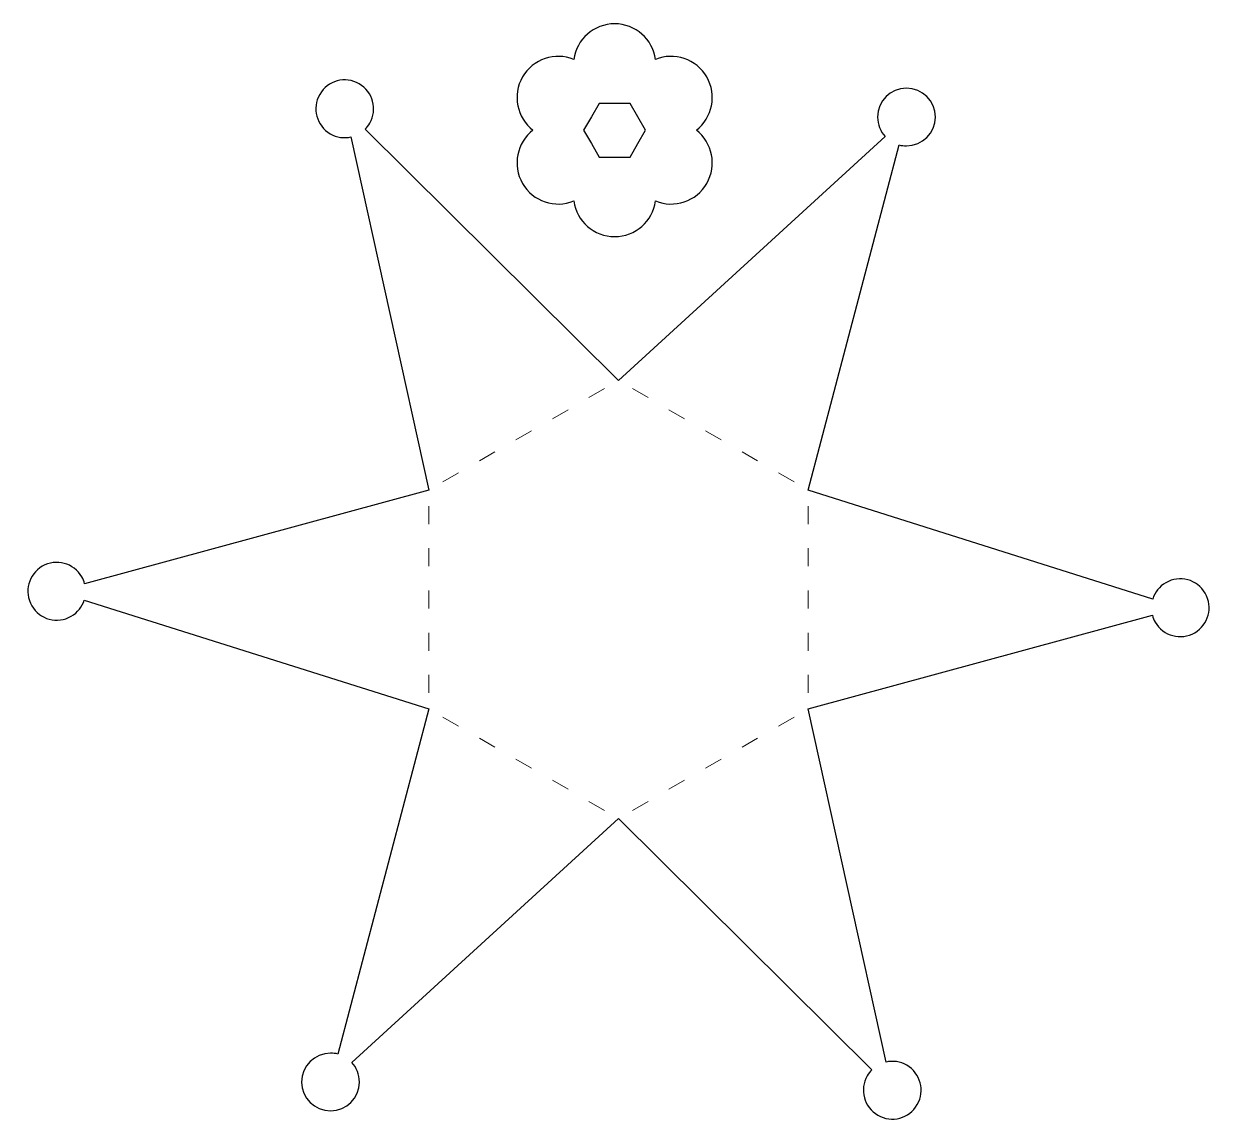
# Model space of a CAD drawing. Header units: millimetres. Extents: x -99 to 100, y -134 to 51.
import ezdxf

# ---------------------------------------------------------------- set-up
doc = ezdxf.new("R2010")
doc.units = ezdxf.units.MM
doc.header["$MEASUREMENT"] = 0
doc.layers.add('Layer 1', color=7, linetype='Continuous')

msp = doc.modelspace()

# ---------------------------------------------------------------- linework, layer by layer
at = {"layer": 'Layer 1', "color": 164}
for points, knots in [([(-15.3698, 41.919), (-13.6209, 44.9492), (-9.9226, 46.155), (-6.7707, 44.8686), (-6.7707, 44.8686), (-6.3091, 48.2413), (-3.4163, 50.8409), (0.0828, 50.8409), (0.0828, 50.8409), (3.5821, 50.8409), (6.475, 48.2412), (6.9364, 44.8685), (6.9364, 44.8685), (10.0881, 46.1552), (13.7859, 44.9499), (15.5354, 41.9194), (15.5354, 41.9194), (17.2853, 38.8889), (16.4803, 35.0836), (13.79, 32.9975), (13.79, 32.9975), (16.4803, 30.9115), (17.2853, 27.1065), (15.5357, 24.0761), (15.5357, 24.0761), (13.7862, 21.0456), (10.0881, 19.8399), (6.9364, 21.1264), (6.9364, 21.1264), (6.4747, 17.7538), (3.5822, 15.1542), (0.0831, 15.1545), (0.0831, 15.1545), (-3.416, 15.1539), (-6.3091, 17.7539), (-6.771, 21.1266), (-6.771, 21.1266), (-9.9225, 19.8399), (-13.6206, 21.0453), (-15.3696, 24.0759), (-15.3696, 24.0759), (-17.1196, 27.1057), (-16.3147, 30.9113), (-13.6247, 32.9977), (-13.6247, 32.9977), (-16.3148, 35.0838), (-17.1197, 38.889), (-15.3698, 41.919)], [0, 0, 0, 0, 0.08333333, 0.08333333, 0.08333333, 0.08333333, 0.16666667, 0.16666667, 0.16666667, 0.16666667, 0.25, 0.25, 0.25, 0.25, 0.33333333, 0.33333333, 0.33333333, 0.33333333, 0.41666667, 0.41666667, 0.41666667, 0.41666667, 0.5, 0.5, 0.5, 0.5, 0.58333333, 0.58333333, 0.58333333, 0.58333333, 0.66666667, 0.66666667, 0.66666667, 0.66666667, 0.75, 0.75, 0.75, 0.75, 0.83333333, 0.83333333, 0.83333333, 0.83333333, 0.91666667, 0.91666667, 0.91666667, 0.91666667, 1, 1, 1, 1]), ([(0.7273, -8.9832), (0.7273, -8.9832), (45.4569, 31.9411), (45.4569, 31.9411), (45.4569, 31.9411), (44.668, 32.8029), (44.1866, 33.9509), (44.1866, 35.2111), (44.1866, 35.2111), (44.1866, 37.8861), (46.356, 40.0555), (49.031, 40.0555), (49.031, 40.0555), (51.706, 40.0555), (53.8753, 37.8861), (53.8753, 35.2111), (53.8753, 35.2111), (53.8753, 32.5361), (51.706, 30.3668), (49.031, 30.3668), (49.031, 30.3668), (48.6038, 30.3668), (48.1894, 30.4222), (47.7948, 30.526), (47.7948, 30.526), (47.7948, 30.526), (32.5253, -27.3418), (32.5253, -27.3418), (32.5253, -27.3418), (32.5253, -27.3418), (90.3318, -45.6166), (90.3318, -45.6166), (90.3318, -45.6166), (90.6837, -44.5024), (91.4371, -43.5115), (92.5285, -42.8814), (92.5285, -42.8814), (94.8452, -41.5436), (97.8083, -42.3382), (99.1459, -44.6547), (99.1459, -44.6547), (100.4832, -46.9716), (99.6894, -49.9344), (97.3728, -51.2719), (97.3728, -51.2719), (95.056, -52.6096), (92.0929, -51.8154), (90.7554, -49.4989), (90.7554, -49.4989), (90.5418, -49.1289), (90.3826, -48.7423), (90.2753, -48.3487), (90.2753, -48.3487), (90.2753, -48.3487), (32.5253, -64.059), (32.5253, -64.059), (32.5253, -64.059), (32.5253, -64.059), (45.6021, -123.2582), (45.6021, -123.2582), (45.6021, -123.2582), (46.7429, -123.006), (47.978, -123.1631), (49.0696, -123.7931), (49.0696, -123.7931), (51.3863, -125.1304), (52.1793, -128.0938), (50.8421, -130.4107), (50.8421, -130.4107), (49.5045, -132.7271), (46.5414, -133.5212), (44.2251, -132.1836), (44.2251, -132.1836), (41.9082, -130.8463), (41.1143, -127.8831), (42.4519, -125.566), (42.4519, -125.566), (42.6654, -125.1961), (42.9205, -124.865), (43.2077, -124.5751), (43.2077, -124.5751), (43.2077, -124.5751), (0.7273, -82.4175), (0.7273, -82.4175), (0.7273, -82.4175), (0.7273, -82.4175), (-44.0024, -123.342), (-44.0024, -123.342), (-44.0024, -123.342), (-43.2134, -124.2038), (-42.732, -125.352), (-42.7318, -126.6125), (-42.7318, -126.6125), (-42.7318, -129.2874), (-44.9016, -131.4559), (-47.5765, -131.4562), (-47.5765, -131.4562), (-50.2516, -131.4559), (-52.4213, -129.2873), (-52.4204, -126.6126), (-52.4204, -126.6126), (-52.4207, -123.9371), (-50.2515, -121.7678), (-47.5758, -121.7679), (-47.5758, -121.7679), (-47.1488, -121.7678), (-46.7346, -121.8231), (-46.3401, -121.9269), (-46.3401, -121.9269), (-46.3401, -121.9269), (-31.0706, -64.059), (-31.0706, -64.059), (-31.0706, -64.059), (-31.0706, -64.059), (-88.8772, -45.7841), (-88.8772, -45.7841), (-88.8772, -45.7841), (-89.2291, -46.8982), (-89.9826, -47.8894), (-91.0742, -48.5197), (-91.0742, -48.5197), (-93.3906, -49.8572), (-96.3537, -49.0623), (-97.6913, -46.7461), (-97.6913, -46.7461), (-99.0287, -44.429), (-98.2352, -41.4658), (-95.9187, -40.1293), (-95.9187, -40.1293), (-93.6015, -38.7912), (-90.6383, -39.5857), (-89.3006, -41.9023), (-89.3006, -41.9023), (-89.087, -42.2722), (-88.9277, -42.6584), (-88.8204, -43.052), (-88.8204, -43.052), (-88.8204, -43.052), (-31.0706, -27.3418), (-31.0706, -27.3418), (-31.0706, -27.3418), (-31.0706, -27.3418), (-44.1474, 31.8577), (-44.1474, 31.8577), (-44.1474, 31.8577), (-45.2882, 31.6054), (-46.5233, 31.7624), (-47.6149, 32.3927), (-47.6149, 32.3927), (-49.9315, 33.7295), (-50.725, 36.6932), (-49.3876, 39.0095), (-49.3876, 39.0095), (-48.0495, 41.3265), (-45.0864, 42.1213), (-42.7712, 40.7827), (-42.7712, 40.7827), (-40.4534, 39.4456), (-39.6603, 36.4818), (-40.9973, 34.1651), (-40.9973, 34.1651), (-41.2109, 33.7953), (-41.4658, 33.4642), (-41.7531, 33.1745), (-41.7531, 33.1745), (-41.7531, 33.1745), (0.7273, -8.9832), (0.7273, -8.9832)], [0, 0, 0, 0, 0.02380952, 0.02380952, 0.02380952, 0.02380952, 0.04761905, 0.04761905, 0.04761905, 0.04761905, 0.07142857, 0.07142857, 0.07142857, 0.07142857, 0.0952381, 0.0952381, 0.0952381, 0.0952381, 0.11904762, 0.11904762, 0.11904762, 0.11904762, 0.14285714, 0.14285714, 0.14285714, 0.14285714, 0.16666667, 0.16666667, 0.16666667, 0.16666667, 0.19047619, 0.19047619, 0.19047619, 0.19047619, 0.21428571, 0.21428571, 0.21428571, 0.21428571, 0.23809524, 0.23809524, 0.23809524, 0.23809524, 0.26190476, 0.26190476, 0.26190476, 0.26190476, 0.28571429, 0.28571429, 0.28571429, 0.28571429, 0.30952381, 0.30952381, 0.30952381, 0.30952381, 0.33333333, 0.33333333, 0.33333333, 0.33333333, 0.35714286, 0.35714286, 0.35714286, 0.35714286, 0.38095238, 0.38095238, 0.38095238, 0.38095238, 0.4047619, 0.4047619, 0.4047619, 0.4047619, 0.42857143, 0.42857143, 0.42857143, 0.42857143, 0.45238095, 0.45238095, 0.45238095, 0.45238095, 0.47619048, 0.47619048, 0.47619048, 0.47619048, 0.5, 0.5, 0.5, 0.5, 0.52380952, 0.52380952, 0.52380952, 0.52380952, 0.54761905, 0.54761905, 0.54761905, 0.54761905, 0.57142857, 0.57142857, 0.57142857, 0.57142857, 0.5952381, 0.5952381, 0.5952381, 0.5952381, 0.61904762, 0.61904762, 0.61904762, 0.61904762, 0.64285714, 0.64285714, 0.64285714, 0.64285714, 0.66666667, 0.66666667, 0.66666667, 0.66666667, 0.69047619, 0.69047619, 0.69047619, 0.69047619, 0.71428571, 0.71428571, 0.71428571, 0.71428571, 0.73809524, 0.73809524, 0.73809524, 0.73809524, 0.76190476, 0.76190476, 0.76190476, 0.76190476, 0.78571429, 0.78571429, 0.78571429, 0.78571429, 0.80952381, 0.80952381, 0.80952381, 0.80952381, 0.83333333, 0.83333333, 0.83333333, 0.83333333, 0.85714286, 0.85714286, 0.85714286, 0.85714286, 0.88095238, 0.88095238, 0.88095238, 0.88095238, 0.9047619, 0.9047619, 0.9047619, 0.9047619, 0.92857143, 0.92857143, 0.92857143, 0.92857143, 0.95238095, 0.95238095, 0.95238095, 0.95238095, 0.97619048, 0.97619048, 0.97619048, 0.97619048, 1, 1, 1, 1])]:
    msp.add_open_spline(points, degree=3, knots=knots, dxfattribs=at)
at = {"layer": 'Layer 1', "color": 7}
msp.add_open_spline([(5.2819, 32.9977), (5.2819, 32.9977), (3.9821, 30.7464), (3.9821, 30.7464), (3.9821, 30.7464), (3.9821, 30.7464), (2.6823, 28.4952), (2.6823, 28.4952), (2.6823, 28.4952), (2.6823, 28.4952), (0.0828, 28.4952), (0.0828, 28.4952), (0.0828, 28.4952), (0.0828, 28.4952), (-2.5167, 28.4952), (-2.5167, 28.4952), (-2.5167, 28.4952), (-2.5167, 28.4952), (-3.8165, 30.7464), (-3.8165, 30.7464), (-3.8165, 30.7464), (-3.8165, 30.7464), (-5.1162, 32.9977), (-5.1162, 32.9977), (-5.1162, 32.9977), (-5.1162, 32.9977), (-3.8165, 35.249), (-3.8165, 35.249), (-3.8165, 35.249), (-3.8165, 35.249), (-2.5167, 37.5002), (-2.5167, 37.5002), (-2.5167, 37.5002), (-2.5167, 37.5002), (0.0828, 37.5002), (0.0828, 37.5002), (0.0828, 37.5002), (0.0828, 37.5002), (2.6823, 37.5002), (2.6823, 37.5002), (2.6823, 37.5002), (2.6823, 37.5002), (3.9821, 35.249), (3.9821, 35.249), (3.9821, 35.249), (3.9821, 35.249), (5.2819, 32.9977), (5.2819, 32.9977)], degree=3, knots=[0, 0, 0, 0, 0.08333333, 0.08333333, 0.08333333, 0.08333333, 0.16666667, 0.16666667, 0.16666667, 0.16666667, 0.25, 0.25, 0.25, 0.25, 0.33333333, 0.33333333, 0.33333333, 0.33333333, 0.41666667, 0.41666667, 0.41666667, 0.41666667, 0.5, 0.5, 0.5, 0.5, 0.58333333, 0.58333333, 0.58333333, 0.58333333, 0.66666667, 0.66666667, 0.66666667, 0.66666667, 0.75, 0.75, 0.75, 0.75, 0.83333333, 0.83333333, 0.83333333, 0.83333333, 0.91666667, 0.91666667, 0.91666667, 0.91666667, 1, 1, 1, 1], dxfattribs=at)
at = {"layer": 'Layer 1', "lineweight": 5}
for points in [[(-1.6118, -10.3336), (-1.6118, -10.3336), (-4.2229, -11.8411), (-4.2229, -11.8411)], [(5.6774, -11.8411), (5.6774, -11.8411), (3.0663, -10.3336), (3.0663, -10.3336)], [(-7.739, -13.8711), (-7.739, -13.8711), (-10.3501, -15.3786), (-10.3501, -15.3786)], [(11.8046, -15.3786), (11.8046, -15.3786), (9.1935, -13.8711), (9.1935, -13.8711)], [(-13.8662, -17.4087), (-13.8662, -17.4087), (-16.4773, -18.9162), (-16.4773, -18.9162)], [(17.9318, -18.9162), (17.9318, -18.9162), (15.3207, -17.4087), (15.3207, -17.4087)], [(-19.9934, -20.9462), (-19.9934, -20.9462), (-22.6044, -22.4537), (-22.6044, -22.4537)], [(24.059, -22.4537), (24.059, -22.4537), (21.4479, -20.9462), (21.4479, -20.9462)], [(-26.1206, -24.4838), (-26.1206, -24.4838), (-28.7316, -25.9912), (-28.7316, -25.9912)], [(30.1861, -25.9912), (30.1861, -25.9912), (27.5751, -24.4838), (27.5751, -24.4838)], [(-31.0707, -30.0426), (-31.0707, -30.0426), (-31.0707, -33.0576), (-31.0707, -33.0576)], [(32.5252, -33.0576), (32.5252, -33.0576), (32.5252, -30.0426), (32.5252, -30.0426)], [(-31.0707, -37.1177), (-31.0707, -37.1177), (-31.0707, -40.1327), (-31.0707, -40.1327)], [(32.5252, -40.1327), (32.5252, -40.1327), (32.5252, -37.1177), (32.5252, -37.1177)], [(-31.0707, -44.1928), (-31.0707, -44.1928), (-31.0707, -47.2078), (-31.0707, -47.2078)], [(32.5252, -47.2078), (32.5252, -47.2078), (32.5252, -44.1928), (32.5252, -44.1928)], [(-31.0707, -51.2679), (-31.0707, -51.2679), (-31.0707, -54.2828), (-31.0707, -54.2828)], [(32.5252, -54.2828), (32.5252, -54.2828), (32.5252, -51.2679), (32.5252, -51.2679)], [(-31.0707, -58.3429), (-31.0707, -58.3429), (-31.0707, -61.3579), (-31.0707, -61.3579)], [(32.5252, -61.3579), (32.5252, -61.3579), (32.5252, -58.3429), (32.5252, -58.3429)], [(-28.7316, -65.4093), (-28.7316, -65.4093), (-26.1206, -66.9168), (-26.1206, -66.9168)], [(27.5751, -66.9168), (27.5751, -66.9168), (30.1861, -65.4093), (30.1861, -65.4093)], [(-22.6044, -68.9468), (-22.6044, -68.9468), (-19.9934, -70.4543), (-19.9934, -70.4543)], [(21.4479, -70.4543), (21.4479, -70.4543), (24.059, -68.9468), (24.059, -68.9468)], [(-16.4773, -72.4844), (-16.4773, -72.4844), (-13.8662, -73.9919), (-13.8662, -73.9919)], [(15.3207, -73.9919), (15.3207, -73.9919), (17.9318, -72.4844), (17.9318, -72.4844)], [(-10.3501, -76.0219), (-10.3501, -76.0219), (-7.739, -77.5294), (-7.739, -77.5294)], [(9.1935, -77.5294), (9.1935, -77.5294), (11.8046, -76.0219), (11.8046, -76.0219)], [(-4.2229, -79.5595), (-4.2229, -79.5595), (-1.6118, -81.0669), (-1.6118, -81.0669)], [(3.0663, -81.0669), (3.0663, -81.0669), (5.6774, -79.5595), (5.6774, -79.5595)]]:
    msp.add_open_spline(points, degree=3, dxfattribs=at)

doc.saveas('drawing.dxf')
